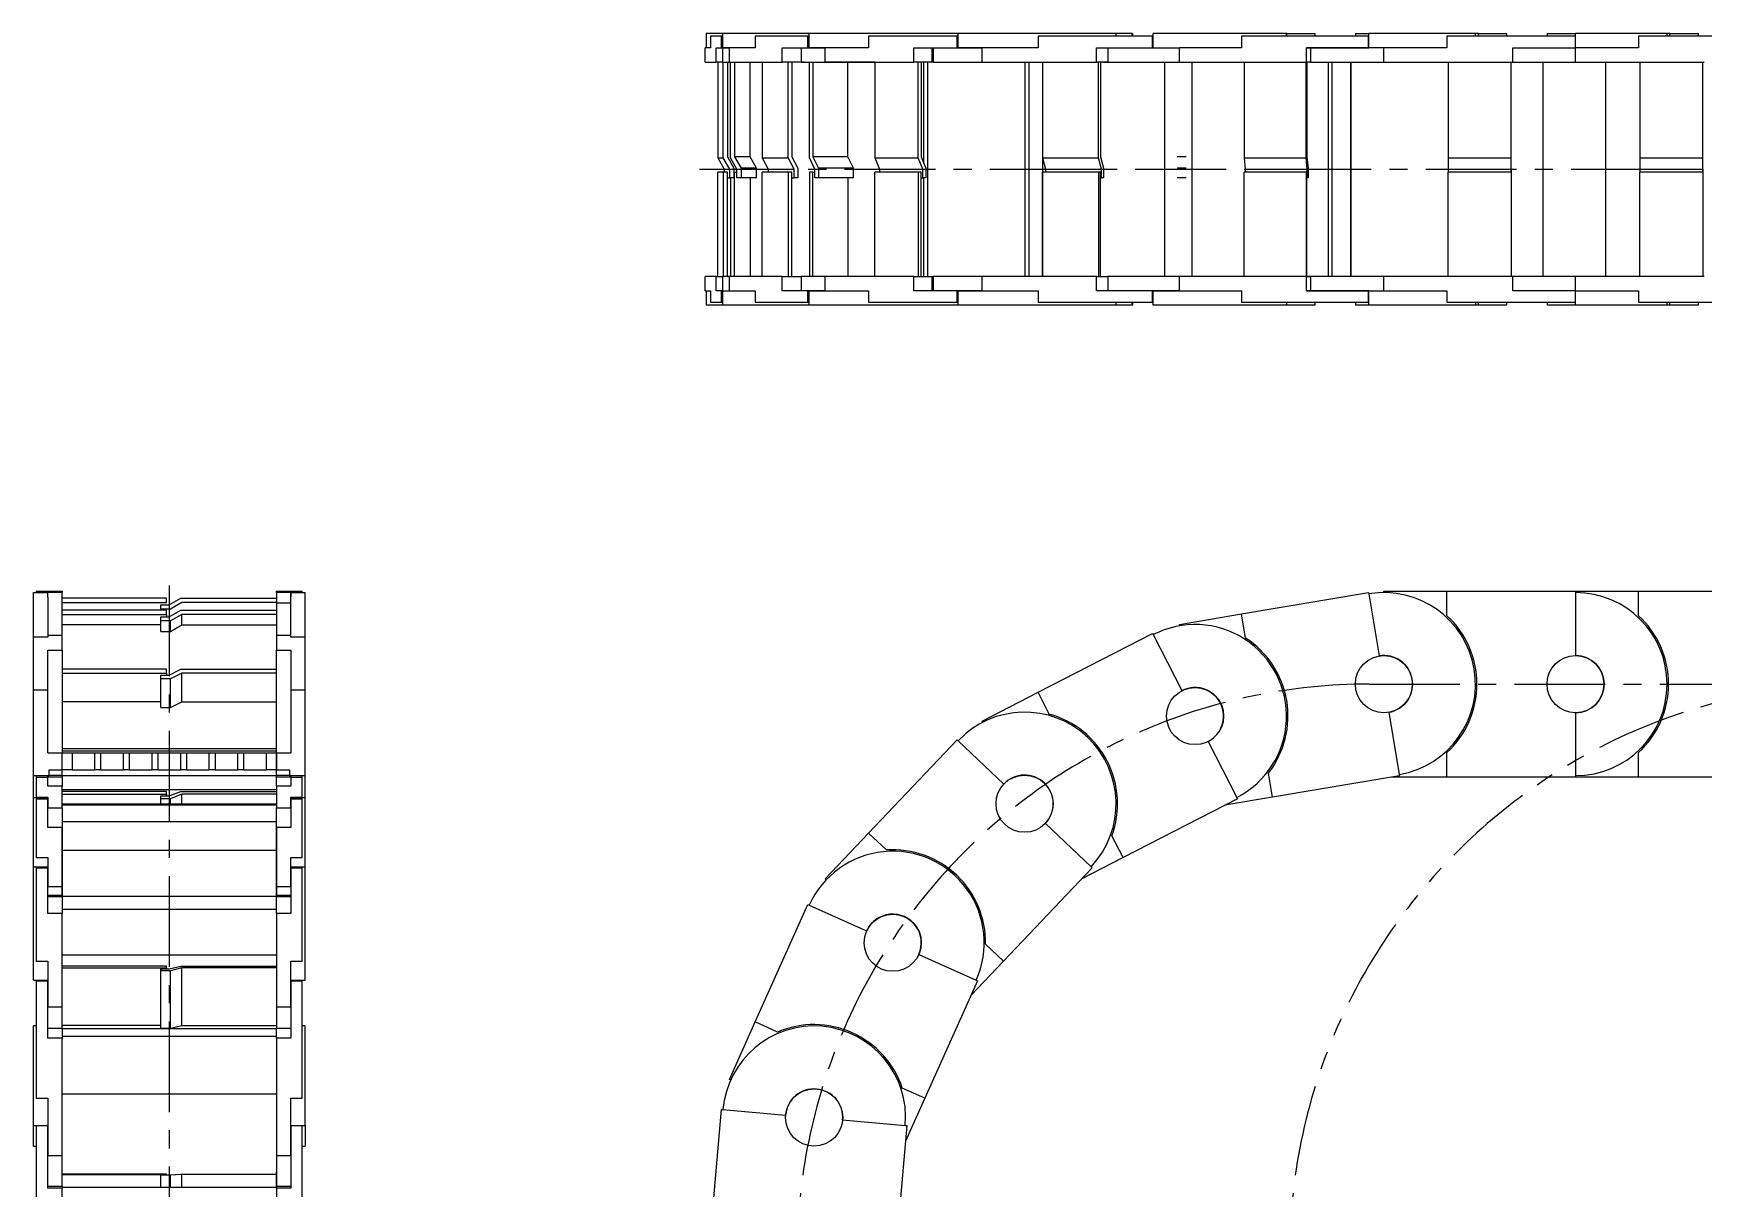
# Model space of a CAD drawing. Extents: x -236 to 879, y -598 to 95.
# Drawn here: x -235 to 349, y -309 to 95 of the extents above; entities that cross this region are included whole.
import ezdxf

# ---------------------------------------------------------------- set-up
doc = ezdxf.new("R2010")
doc.units = 0
doc.linetypes.add('CENTER', pattern=[50.8, 31.75, -6.35, 6.35, -6.35])
doc.linetypes.add('PHANTOM', pattern=[63.5, 31.75, -6.35, 6.35, -6.35, 6.35, -6.35])
doc.layers.get('0').update_dxf_attribs({"linetype": 'CONTINUOUS'})
doc.layers.add('CENTER', color=1, linetype='CONTINUOUS')

msp = doc.modelspace()

# ---------------------------------------------------------------- linework, layer by layer
at = {"color": 7, "linetype": 'CONTINUOUS'}
for p, q in [((0.379946, 95), (0.379946, 90)), ((6.251698, 95), (0.379946, 95)), ((6.251698, 95), (0.379946, 95)), ((1.889224, 94), (1.889224, 90)), ((5.753545, 94), (1.889224, 94)), ((5.753545, 90), (5.753545, 94)), ((6.251698, 94), (5.753545, 94)), ((55.610323, 95), (6.251698, 95)), ((6.251698, 94), (6.251698, 95)), ((6.251698, 90), (6.251698, 94)), ((35.969065, 94), (17.514459, 94)), ((17.514459, 94), (17.514459, 90)), ((35.969065, 90), (35.969065, 94)), ((36.425085, 94), (35.969065, 94)), ((88.513511, 95), (36.425085, 95)), ((36.425085, 94), (36.425085, 95)), ((36.425085, 90), (36.425085, 94)), ((57.176978, 94), (57.176978, 90)), ((88.150801, 94), (57.176978, 94)), ((75.635368, 95), (75.614224, 95)), ((88.513511, 95), (75.635368, 95)), ((88.150801, 90), (88.150801, 94)), ((88.513511, 94), (88.150801, 94)), ((143.72693, 95), (88.513511, 95)), ((143.72693, 95), (88.513511, 95)), ((88.513511, 94), (88.513511, 95)), ((88.513511, 90), (88.513511, 94)), ((156.442657, 94), (116.425655, 94)), ((116.425655, 94), (116.425655, 90)), ((149.348529, 95), (143.72693, 95)), ((143.72693, 94), (143.72693, 95)), ((149.348529, 95), (143.72693, 95)), ((149.348529, 95), (149.573559, 95)), ((149.348529, 95), (149.573559, 95)), ((149.348529, 94), (149.348529, 95)), ((149.573559, 94), (149.573559, 95)), ((156.442657, 90), (156.442657, 94)), ((156.671352, 94), (156.442657, 94)), ((203.3078, 95), (156.671352, 95)), ((156.671352, 94), (156.671352, 95)), ((156.671352, 90), (156.671352, 94)), ((231.954663, 94), (187.583954, 94)), ((187.583954, 94), (187.583954, 90)), ((203.460915, 95), (203.306892, 95)), ((203.3078, 94), (203.3078, 95)), ((203.460915, 95), (213.37112, 95)), ((203.460915, 94), (203.460915, 95)), ((213.37112, 94), (213.37112, 95)), ((227.370856, 95), (232.037989, 95)), ((227.370856, 95), (227.370856, 94)), ((231.954663, 90), (231.954663, 94)), ((232.037989, 94), (231.954663, 94)), ((269.370856, 95), (232.037989, 95)), ((269.370856, 95), (232.037989, 95)), ((232.037989, 94), (232.037989, 95)), ((232.037989, 90), (232.037989, 94)), ((259.370856, 94), (259.370856, 90)), ((304.370856, 94), (259.370856, 94)), ((269.370856, 94), (269.370856, 95)), ((270.370856, 95), (269.370856, 95)), ((270.370856, 95), (280.370856, 95)), ((270.370856, 94), (270.370856, 95)), ((280.370856, 94), (280.370856, 95)), ((294.370856, 95), (304.370856, 95)), ((294.370856, 95), (294.370856, 94)), ((336.370856, 95), (304.370856, 95)), ((304.370856, 94), (304.370856, 95)), ((304.370856, 90), (304.370856, 94)), ((326.370856, 94), (326.370856, 90)), ((371.370856, 94), (326.370856, 94)), ((336.370856, 94), (336.370856, 95)), ((337.370856, 95), (336.370856, 95)), ((337.370856, 95), (347.370856, 95)), ((337.370856, 94), (337.370856, 95)), ((347.370856, 94), (347.370856, 95)), ((0, 85), (0, 90)), ((1.889224, 90), (0, 90)), ((3.864321, 85), (3.864321, 90)), ((3.864321, 90), (5.753545, 90)), ((5.753545, 90), (6.251698, 90)), ((8.492207, 90), (6.133491, 90)), ((8.492207, 90), (6.133491, 90)), ((6.133491, 90), (6.133491, 85)), ((6.251698, 90), (8.492207, 90)), ((8.492207, 85), (8.492207, 90)), ((17.514459, 90), (8.492207, 90)), ((26.946813, 85), (26.946813, 90)), ((26.946813, 90), (35.969065, 90)), ((33.610349, 90), (33.610349, 85)), ((42.03422, 90), (35.969065, 90)), ((35.969065, 90), (36.425085, 90)), ((36.425085, 90), (41.987772, 90)), ((41.987772, 90), (41.987772, 89.995)), ((41.987772, 89.995), (42.034221, 89.995)), ((57.176978, 90), (42.03422, 90)), ((42.03422, 85), (42.03422, 90)), ((73.008043, 85), (73.008043, 90)), ((73.008043, 90), (88.150801, 90)), ((79.230874, 89.995), (79.230874, 85)), ((79.72693, 89.995), (79.72693, 85)), ((96.861787, 90), (88.150801, 90)), ((88.150801, 90), (88.513511, 90)), ((88.513511, 90), (96.559163, 90)), ((88.513511, 90), (96.559163, 90)), ((96.559163, 90), (96.559163, 89.995)), ((96.559163, 89.995), (96.861789, 89.995)), ((96.861787, 85), (96.861787, 90)), ((116.425655, 90), (96.861787, 90)), ((136.878789, 90), (156.442657, 90)), ((136.878789, 85), (136.878789, 90)), ((140.802388, 89.995), (140.802388, 85)), ((156.442657, 90), (156.671352, 90)), ((156.671352, 90), (165.891607, 90)), ((156.671352, 90), (165.891607, 90)), ((187.583954, 90), (165.891607, 90)), ((165.891607, 85), (165.891607, 90)), ((210.262316, 90), (231.954663, 90)), ((237.370856, 90), (210.262316, 90)), ((210.262316, 85), (210.262316, 90)), ((211.6919, 89.995), (211.6919, 85)), ((231.954663, 90), (232.037989, 90)), ((259.370856, 90), (237.370856, 90)), ((237.370856, 85), (237.370856, 90)), ((282.370856, 90), (304.370856, 90)), ((282.370856, 85), (282.370856, 90)), ((326.370856, 90), (304.370856, 90)), ((304.370856, 85), (304.370856, 90)), ((0, 85), (3.864321, 85)), ((6.133491, 85), (3.864321, 85)), ((4.422926, 85), (4.422926, 51.5)), ((6.133491, 85), (8.492207, 85)), ((6.133491, 85), (8.492207, 85)), ((6.31215, 51.5), (6.31215, 85)), ((7.806609, 85), (7.806609, 51.901924)), ((8.492207, 85), (26.946813, 85)), ((8.896901, 51.5), (8.896901, 85)), ((10.350044, 85), (10.350044, 51.901924)), ((15.805867, 51.901924), (15.805867, 85)), ((19.999609, 85), (19.999609, 51.5)), ((34.770519, 85), (26.946813, 85)), ((29.021861, 51.5), (29.021861, 85)), ((30.38992, 85), (30.38992, 51.901924)), ((33.610349, 85), (42.03422, 85)), ((36.486042, 51.5), (36.486042, 85)), ((37.73479, 85), (37.73479, 51.901924)), ((42.03422, 85), (73.008043, 85)), ((59.319193, 85), (42.03422, 85)), ((59.322207, 85), (42.39693, 85)), ((49.923379, 51.901924), (49.923379, 85)), ((59.33468, 85), (59.33468, 51.5)), ((79.230874, 85), (73.008043, 85)), ((74.477438, 51.5), (74.477438, 85)), ((75.565567, 85), (75.565567, 51.901924)), ((76.513485, 85), (75.586291, 85)), ((76.513485, 85), (75.586565, 85)), ((76.513485, 49.638623), (76.513485, 85)), ((77.772268, 85), (77.772268, 10)), ((78.405676, 85), (77.772268, 85)), ((79.72693, 85), (79.230874, 85)), ((79.72693, 85), (96.861787, 85)), ((96.861787, 85), (136.878789, 85)), ((111.906631, 10), (111.906631, 85)), ((113.25261, 85), (113.25261, 10)), ((118.002599, 85), (118.002599, 10)), ((118.013761, 85), (118.013761, 51.5)), ((140.802388, 85), (136.878789, 85)), ((137.577629, 51.5), (137.577629, 85)), ((138.263712, 85), (138.263712, 51.901924)), ((139.3078, 85), (165.891607, 85)), ((160.7439, 10), (160.7439, 85)), ((165.891607, 85), (210.262316, 85)), ((170.162147, 85), (170.162147, 10)), ((188.493592, 85), (188.493592, 51.5)), ((210.185939, 51.5), (210.185939, 85)), ((211.6919, 85), (210.262316, 85)), ((210.435917, 85), (210.435917, 51.901924)), ((211.6919, 85), (237.370856, 85)), ((217.996409, 10), (217.996409, 85)), ((219.093839, 85), (219.093839, 10)), ((225.462232, 85), (225.43816, 85)), ((225.462232, 85), (237.370856, 85)), ((225.786848, 51.5), (225.786848, 85)), ((225.791057, 85), (225.791057, 51.901924)), ((237.370856, 85), (282.370856, 85)), ((259.870856, 85), (259.870856, 51.5)), ((281.870856, 51.5), (281.870856, 85)), ((282.370856, 85), (292.871009, 85)), ((282.370856, 85), (304.370856, 85)), ((292.870856, 85), (292.870856, 10)), ((304.370856, 85), (349.370856, 85)), ((314.870856, 85), (314.870856, 10)), ((326.870856, 85), (326.870856, 51.5)), ((348.870856, 51.5), (348.870856, 85)), ((4.422926, 51.5), (6.723796, 47.5)), ((4.422926, 51.5), (6.31215, 51.5)), ((8.61302, 47.5), (6.31215, 51.5)), ((6.723796, 47.5), (8.61302, 47.5)), ((6.723796, 47.5), (6.723796, 46.5)), ((7.806609, 51.901924), (10.107479, 47.901924)), ((8.61302, 44.5), (8.61302, 47.5)), ((11.134161, 47.5), (8.896901, 51.5)), ((10.107479, 47.901924), (10.107479, 44.5)), ((10.350044, 51.901924), (12.587305, 47.901924)), ((15.805867, 51.901924), (10.350044, 51.901924)), ((11.134161, 44.5), (11.134161, 47.5)), ((12.587305, 47.901924), (12.587305, 44.5)), ((18.043127, 47.901924), (12.587305, 47.901924)), ((18.043127, 47.901924), (15.805867, 51.901924)), ((18.043127, 44.5), (18.043127, 47.901924)), ((19.999609, 51.5), (22.105874, 47.5)), ((19.999609, 51.5), (29.021861, 51.5)), ((22.105874, 47.5), (31.128126, 47.5)), ((22.105874, 47.5), (22.105874, 46.5)), ((31.128126, 47.5), (29.021861, 51.5)), ((30.38992, 51.901924), (32.496185, 47.901924)), ((31.128126, 44.5), (31.128126, 47.5)), ((32.496185, 47.901924), (32.496185, 44.5)), ((38.408616, 47.5), (36.486042, 51.5)), ((49.923379, 51.901924), (37.73479, 51.901924)), ((37.73479, 51.901924), (39.657364, 47.901924)), ((38.408616, 44.5), (38.408616, 47.5)), ((39.657364, 47.901924), (39.657364, 44.5)), ((51.845953, 47.901924), (39.657364, 47.901924)), ((51.845953, 47.901924), (49.923379, 51.901924)), ((51.845953, 44.5), (51.845953, 47.901924)), ((59.33468, 51.5), (61.009964, 47.5)), ((59.33468, 51.5), (74.477438, 51.5)), ((61.009964, 47.5), (76.152722, 47.5)), ((61.009964, 47.5), (61.009964, 46.5)), ((76.152722, 47.5), (74.477438, 51.5)), ((75.565567, 51.901924), (77.240851, 47.901924)), ((76.152722, 44.5), (76.152722, 47.5)), ((77.240851, 47.901924), (77.240851, 44.5)), ((118.013761, 51.5), (119.070055, 47.5)), ((118.013761, 51.5), (137.577629, 51.5)), ((119.070055, 47.5), (138.633923, 47.5)), ((119.070055, 47.5), (119.070055, 46.5)), ((138.633923, 47.5), (137.577629, 51.5)), ((138.263712, 51.901924), (139.320007, 47.901924)), ((138.633923, 44.5), (138.633923, 47.5)), ((139.320007, 47.901924), (139.320007, 44.5)), ((168.161968, 51.901924), (165.020969, 51.901924)), ((168.161968, 47.901924), (165.020969, 47.901924)), ((188.493592, 51.5), (188.878458, 47.5)), ((188.493592, 51.5), (210.185939, 51.5)), ((188.878458, 47.5), (210.570805, 47.5)), ((188.878458, 47.5), (188.878458, 46.5)), ((210.570805, 47.5), (210.185939, 51.5)), ((210.435917, 51.901924), (210.820783, 47.901924)), ((210.570805, 44.5), (210.570805, 47.5)), ((210.820783, 47.901924), (210.820783, 44.5)), ((225.793328, 47.5), (225.786848, 51.5)), ((225.791057, 51.901924), (225.797537, 47.901924)), ((225.93684, 51.901924), (225.791057, 51.901924)), ((225.793328, 44.5), (225.793328, 47.5)), ((225.797537, 47.901924), (225.797537, 44.5)), ((225.93684, 47.901924), (225.797537, 47.901924)), ((259.870856, 51.5), (259.870856, 47.5)), ((259.870856, 51.5), (281.870856, 51.5)), ((259.870856, 47.5), (281.870856, 47.5)), ((259.870856, 47.5), (259.870856, 46.5)), ((281.870856, 47.5), (281.870856, 51.5)), ((281.870856, 46.5), (281.870856, 47.5)), ((281.870856, 47.5), (281.870856, 46.5)), ((326.870856, 51.5), (326.870856, 47.5)), ((326.870856, 51.5), (348.870856, 51.5)), ((326.870856, 47.5), (348.870856, 47.5)), ((326.870856, 47.5), (326.870856, 46.5)), ((348.870856, 47.5), (348.870856, 51.5)), ((348.870856, 46.5), (348.870856, 47.5)), ((348.870856, 47.5), (348.870856, 46.5)), ((4.422926, 10), (4.422926, 46.5)), ((6.31215, 46.5), (4.422926, 46.5)), ((7.806609, 46.5), (6.31215, 46.5)), ((6.31215, 46.5), (6.31215, 10)), ((7.806609, 10), (7.806609, 46.5)), ((7.806609, 44.5), (8.61302, 44.5)), ((10.107479, 44.5), (8.61302, 44.5)), ((8.896901, 44.5), (8.896901, 10)), ((10.350044, 46.5), (10.107479, 46.5)), ((10.350044, 10), (10.350044, 46.5)), ((10.350044, 46.5), (11.134161, 46.5)), ((12.587305, 44.5), (11.134161, 44.5)), ((18.043127, 44.5), (12.587305, 44.5)), ((15.805867, 44.5), (15.805867, 10)), ((19.999609, 10), (19.999609, 46.5)), ((29.021861, 46.5), (19.999609, 46.5)), ((29.021861, 46.5), (29.021861, 10)), ((30.38992, 46.5), (29.021861, 46.5)), ((30.38992, 10), (30.38992, 46.5)), ((30.38992, 44.5), (31.128126, 44.5)), ((32.496185, 44.5), (31.128126, 44.5)), ((36.486042, 46.5), (36.486042, 10)), ((37.73479, 46.5), (36.486042, 46.5)), ((37.73479, 10), (37.73479, 46.5)), ((37.73479, 46.5), (38.408616, 46.5)), ((39.657364, 44.5), (38.408616, 44.5)), ((51.845953, 44.5), (39.657364, 44.5)), ((49.923379, 44.5), (49.923379, 10)), ((59.33468, 10), (59.33468, 46.5)), ((74.477438, 46.5), (59.33468, 46.5)), ((74.477438, 46.5), (74.477438, 10)), ((75.565567, 46.5), (74.477438, 46.5)), ((75.565567, 10), (75.565567, 46.5)), ((75.565567, 44.5), (76.152722, 44.5)), ((77.240851, 44.5), (76.152722, 44.5)), ((76.513485, 10), (76.513485, 44.5)), ((137.577629, 46.5), (118.013761, 46.5)), ((118.013761, 10), (118.013761, 46.5)), ((137.577629, 46.5), (137.577629, 10)), ((138.263712, 46.5), (137.577629, 46.5)), ((138.263712, 10), (138.263712, 46.5)), ((138.263712, 44.5), (138.633923, 44.5)), ((139.320007, 44.5), (138.633923, 44.5)), ((168.161968, 44.5), (165.020969, 44.5)), ((188.493592, 10), (188.493592, 46.5)), ((210.185939, 46.5), (188.493592, 46.5)), ((210.185939, 46.5), (210.185939, 10)), ((210.435917, 46.5), (210.185939, 46.5)), ((210.435917, 10), (210.435917, 46.5)), ((210.435917, 44.5), (210.570805, 44.5)), ((210.820783, 44.5), (210.570805, 44.5)), ((225.786848, 46.5), (225.786848, 10)), ((225.791057, 46.5), (225.786848, 46.5)), ((225.791057, 10), (225.791057, 46.5)), ((225.791057, 46.5), (225.793328, 46.5)), ((225.797537, 44.5), (225.793328, 44.5)), ((225.93684, 44.5), (225.797537, 44.5)), ((259.870856, 10), (259.870856, 46.5)), ((281.870856, 46.5), (259.870856, 46.5)), ((281.870856, 46.5), (281.870856, 10)), ((326.870856, 10), (326.870856, 46.5)), ((348.870856, 46.5), (326.870856, 46.5)), ((348.870856, 46.5), (348.870856, 10)), ((0, 5), (0, 10)), ((3.864321, 10), (0, 10)), ((3.864321, 5), (3.864321, 10)), ((3.864321, 10), (6.133491, 10)), ((6.133491, 10), (6.133491, 5)), ((8.492207, 10), (6.133491, 10)), ((8.492207, 10), (6.133491, 10)), ((26.946813, 10), (8.492207, 10)), ((8.492207, 5), (8.492207, 10)), ((26.946813, 5), (26.946813, 10)), ((26.946813, 10), (33.610349, 10)), ((33.610349, 10), (33.610349, 5)), ((42.03422, 10), (33.610349, 10)), ((73.008043, 10), (42.03422, 10)), ((42.03422, 5), (42.03422, 10)), ((73.008043, 5), (73.008043, 10)), ((73.008043, 10), (79.230874, 10)), ((79.230874, 10), (79.230874, 5.005)), ((79.230874, 10), (79.730902, 10)), ((96.861787, 10), (79.72693, 10)), ((79.72693, 10), (79.72693, 5.005)), ((136.878789, 10), (96.861787, 10)), ((96.861787, 5), (96.861787, 10)), ((136.878789, 5), (136.878789, 10)), ((136.878789, 10), (140.802388, 10)), ((165.891607, 10), (140.802388, 10)), ((140.802388, 10), (140.802388, 5.005)), ((210.262316, 10), (165.891607, 10)), ((165.891607, 5), (165.891607, 10)), ((210.262316, 5), (210.262316, 10)), ((210.262316, 10), (211.6919, 10)), ((237.370856, 10), (210.435939, 10)), ((211.6919, 10), (211.6919, 5.005)), ((282.370856, 10), (237.370856, 10)), ((237.370856, 5), (237.370856, 10)), ((304.370856, 10), (282.370856, 10)), ((282.370856, 5), (282.370856, 10)), ((349.370856, 10), (304.370856, 10)), ((304.370856, 5), (304.370856, 10)), ((0, 5), (1.889224, 5)), ((0.379946, 5), (0.379946, 0)), ((6.251698, 0), (0.379946, 0)), ((6.251698, 0), (0.379946, 0)), ((1.889224, 5), (1.889224, 1)), ((1.889224, 1), (5.753545, 1)), ((5.753545, 5), (3.864321, 5)), ((5.753545, 1), (5.753545, 5)), ((6.251698, 5), (5.753545, 5)), ((5.753545, 1), (6.251698, 1)), ((6.133491, 5), (8.492207, 5)), ((6.133491, 5), (8.492207, 5)), ((6.251698, 1), (6.251698, 5)), ((6.251698, 0), (6.251698, 1)), ((55.610323, 0), (6.251698, 0)), ((8.492207, 5), (17.514459, 5)), ((17.514459, 5), (17.514459, 1)), ((17.514459, 1), (35.969065, 1)), ((35.969065, 5), (26.946813, 5)), ((35.969065, 1), (35.969065, 5)), ((35.969065, 5), (42.03422, 5)), ((36.425085, 5), (35.969065, 5)), ((35.969065, 1), (36.425085, 1)), ((36.425085, 1), (36.425085, 5)), ((41.987772, 5), (36.425085, 5)), ((36.425085, 0), (36.425085, 1)), ((88.513511, 0), (36.425085, 0)), ((42.034221, 5.005), (41.987772, 5.005)), ((41.987772, 5.005), (41.987772, 5)), ((42.03422, 5), (57.176978, 5)), ((57.176978, 5), (57.176978, 1)), ((57.176978, 1), (88.150801, 1)), ((88.150801, 5), (73.008043, 5)), ((88.513511, 0), (75.635368, 0)), ((88.150801, 1), (88.150801, 5)), ((88.150801, 5), (96.861787, 5)), ((88.513511, 5), (88.150801, 5)), ((88.150801, 1), (88.513511, 1)), ((88.513511, 1), (88.513511, 5)), ((96.559163, 5), (88.513511, 5)), ((96.559163, 5), (88.513511, 5)), ((88.513511, 0), (88.513511, 1)), ((149.573559, 0), (88.513511, 0)), ((96.861789, 5.005), (96.559163, 5.005)), ((96.559163, 5.005), (96.559163, 5)), ((96.861787, 5), (116.425655, 5)), ((116.425655, 5), (116.425655, 1)), ((116.425655, 1), (156.442657, 1)), ((156.442657, 5), (136.878789, 5)), ((143.72693, 0), (143.72693, 1)), ((149.348529, 0), (143.72693, 0)), ((149.348529, 0), (149.348529, 1)), ((149.573559, 0), (149.348529, 0)), ((149.573559, 0), (149.348529, 0)), ((149.573559, 0), (149.573559, 1)), ((156.442657, 1), (156.442657, 5)), ((156.671352, 5), (156.442657, 5)), ((156.442657, 1), (156.671352, 1)), ((156.671352, 1), (156.671352, 5)), ((156.671352, 5), (165.891607, 5)), ((165.891607, 5), (156.671352, 5)), ((156.671352, 0), (156.671352, 1)), ((213.37112, 0), (156.671352, 0)), ((165.891607, 5), (187.583954, 5)), ((187.583954, 5), (187.583954, 1)), ((187.583954, 1), (231.954663, 1)), ((203.3078, 1), (203.3078, 0)), ((203.460915, 0), (203.3078, 0)), ((203.460915, 0), (203.460915, 1)), ((231.954663, 5), (210.262316, 5)), ((210.262316, 5), (237.370856, 5)), ((213.37112, 0), (213.37112, 1)), ((227.370856, 1), (227.370856, 0)), ((232.037989, 0), (227.370856, 0)), ((231.954663, 1), (231.954663, 5)), ((232.037989, 5), (231.954663, 5)), ((231.954663, 1), (232.037989, 1)), ((232.037989, 1), (232.037989, 5)), ((232.037989, 0), (232.037989, 1)), ((270.370856, 0), (232.037989, 0)), ((237.370856, 5), (259.370856, 5)), ((259.370856, 5), (259.370856, 1)), ((259.370856, 1), (304.370856, 1)), ((269.370856, 1), (269.370856, 0)), ((280.370856, 0), (270.370646, 0)), ((270.370856, 0), (270.370856, 1)), ((280.370856, 0), (280.370856, 1)), ((304.370856, 5), (282.370856, 5)), ((294.370856, 1), (294.370856, 0)), ((304.370856, 0), (294.370856, 0)), ((304.370856, 5), (326.370856, 5)), ((304.370856, 1), (304.370856, 5)), ((304.370856, 0), (304.370856, 1)), ((336.370856, 0), (304.370856, 0)), ((326.370856, 5), (326.370856, 1)), ((326.370856, 1), (371.370856, 1)), ((336.370856, 0), (336.370856, 1)), ((337.370856, 0), (336.370856, 0)), ((347.370856, 0), (337.370646, 0)), ((337.370856, 0), (337.370856, 1)), ((347.370856, 0), (347.370856, 1)), ((-234.830106, -116.037546), (-234.830106, -100.5)), ((-234.830106, -116.037546), (-234.830106, -100.5)), ((-234.830106, -100.5), (-233.830106, -100.5)), ((-233.830106, -100), (-229.830106, -100)), ((-233.830106, -100), (-233.830106, -100.5)), ((-233.830106, -100.5), (-229.830106, -100.5)), ((-229.830106, -100), (-224.830106, -100)), ((-229.830106, -100.5), (-229.830106, -100)), ((-224.830106, -100.5), (-229.830106, -100.5)), ((-229.830106, -102.102632), (-229.830106, -100.5)), ((-229.830106, -102.102632), (-229.830106, -115.517955)), ((-229.825106, -102.102632), (-229.830106, -102.102632)), ((-224.830106, -100), (-224.830106, -100.5)), ((-224.830106, -115.517955), (-224.830106, -100.5)), ((-188.330106, -102.5), (-224.830106, -102.5)), ((-224.830106, -104), (-188.330106, -104)), ((-190.330106, -104.809401), (-187.330106, -104.809401)), ((-190.330106, -106.309401), (-190.330106, -104.809401)), ((-188.330106, -104), (-188.330106, -102.5)), ((-187.330106, -104.809401), (-183.330106, -102.5)), ((-182.928182, -104), (-186.928182, -106.309401)), ((-183.330106, -102.5), (-149.830106, -102.5)), ((-149.830106, -104), (-182.928182, -104)), ((-149.830106, -100), (-144.830106, -100)), ((-149.830106, -100.5), (-149.830106, -100)), ((-149.830106, -100.5), (-149.830106, -115.517955)), ((-144.830106, -100.5), (-149.830106, -100.5)), ((-149.830106, -104.120834), (-144.835106, -104.120834)), ((-144.830106, -102.102632), (-144.835106, -102.102632)), ((-144.830106, -100), (-140.830106, -100)), ((-144.830106, -100), (-144.830106, -100.5)), ((-144.830106, -100.5), (-140.830106, -100.5)), ((-144.830106, -115.517955), (-144.830106, -100.5)), ((-144.830106, -100.5), (-144.830106, -102.102632)), ((-140.830106, -100.5), (-140.830106, -100)), ((-140.830106, -100.5), (-139.830106, -100.5)), ((-139.830106, -116.037546), (-139.830106, -100.5)), ((187.583954, -107.953832), (231.954663, -100.454488)), ((231.954663, -100.454488), (232.037989, -100.947496)), ((232.037989, -100.947496), (235.704335, -122.639842)), ((237.370856, -100), (259.370856, -100)), ((237.370856, -100.5), (237.370856, -100)), ((259.370856, -100), (304.370856, -100)), ((259.370856, -108.578253), (259.370856, -100)), ((304.370856, -100), (326.370856, -100)), ((304.370856, -100), (304.370856, -100.5)), ((304.370856, -100.5), (304.370856, -122.5)), ((326.370856, -100), (371.370856, -100)), ((326.370856, -108.578253), (326.370856, -100)), ((-188.330106, -106.669199), (-224.830106, -106.669199)), ((-224.830106, -108.148223), (-188.330106, -108.148223)), ((-186.928182, -106.309401), (-190.330106, -106.309401)), ((-190.330106, -108.946305), (-187.330106, -108.946305)), ((-190.330106, -110.425329), (-190.330106, -108.946305)), ((-186.928182, -110.425329), (-190.330106, -110.425329)), ((-190.330106, -114.091675), (-190.330106, -110.425329)), ((-188.330106, -108.148223), (-188.330106, -106.669199)), ((-188.330106, -108.148223), (-188.330106, -108.946305)), ((-187.330106, -108.946305), (-183.330106, -106.669199)), ((-182.928182, -108.148223), (-186.928182, -110.425329)), ((-186.928182, -114.091675), (-186.928182, -110.425329)), ((-183.330106, -106.669199), (-149.830106, -106.669199)), ((-149.830106, -108.148223), (-182.928182, -108.148223)), ((-182.928182, -111.814569), (-182.928182, -108.148223)), ((165.891607, -111.620178), (187.583954, -107.953832)), ((189.013538, -116.412124), (187.583954, -107.953832)), ((-229.830106, -116.037546), (-234.830106, -116.037546)), ((-234.830106, -134.5), (-234.830106, -116.037546)), ((-224.830106, -115.517955), (-229.830106, -115.517955)), ((-229.830106, -115.517955), (-229.830106, -116.037546)), ((-190.330106, -111.814569), (-224.830106, -111.814569)), ((-224.830106, -120.643594), (-224.830106, -115.517955)), ((-190.330106, -114.091675), (-186.928182, -114.091675)), ((-186.928182, -114.091675), (-182.928182, -111.814569)), ((-182.928182, -111.814569), (-149.830106, -111.814569)), ((-144.830106, -115.517955), (-149.830106, -115.517955)), ((-149.830106, -115.517955), (-149.830106, -120.643594)), ((-144.830106, -116.037546), (-144.830106, -115.517955)), ((-139.830106, -116.037546), (-144.830106, -116.037546)), ((-139.830106, -134.5), (-139.830106, -116.037546)), ((116.425655, -135.347027), (156.442657, -114.764522)), ((156.442657, -114.764522), (156.671352, -115.209155)), ((156.671352, -115.209155), (166.73391, -134.773023)), ((165.974933, -112.113186), (165.891607, -111.620178)), ((-229.830106, -120.643594), (-224.830106, -120.643594)), ((-229.830106, -134.5), (-229.830106, -120.643594)), ((-224.830106, -120.643594), (-224.830106, -156.5)), ((-149.830106, -156.5), (-149.830106, -120.643594)), ((-149.830106, -120.643594), (-144.830106, -120.643594)), ((-144.830106, -120.643594), (-144.830106, -134.5)), ((-188.330106, -127.278941), (-224.830106, -127.278941)), ((-188.330106, -128.612841), (-188.330106, -127.278941)), ((-187.330106, -129.332615), (-183.330106, -127.278941)), ((-183.330106, -127.278941), (-149.830106, -127.278941)), ((-224.830106, -128.612841), (-188.330106, -128.612841)), ((-190.330106, -129.332615), (-187.330106, -129.332615)), ((-190.330106, -130.666515), (-190.330106, -129.332615)), ((-186.928182, -130.666515), (-190.330106, -130.666515)), ((-190.330106, -140.729073), (-190.330106, -130.666515)), ((-188.330106, -128.612841), (-188.330106, -129.332615)), ((-182.928182, -128.612841), (-186.928182, -130.666515)), ((-186.928182, -140.729073), (-186.928182, -130.666515)), ((-149.830106, -128.612841), (-182.928182, -128.612841)), ((-182.928182, -138.675399), (-182.928182, -128.612841)), ((-234.830106, -134.5), (-229.830106, -134.5)), ((-234.830106, -164.5), (-234.830106, -134.5)), ((-229.830106, -156.5), (-229.830106, -134.5)), ((-190.330106, -138.675399), (-224.830106, -138.675399)), ((-186.928182, -140.729073), (-182.928182, -138.675399)), ((-182.928182, -138.675399), (-149.830106, -138.675399)), ((-144.830106, -134.5), (-139.830106, -134.5)), ((-144.830106, -134.5), (-144.830106, -156.5)), ((-139.830106, -164.5), (-139.830106, -134.5)), ((96.861787, -145.409585), (116.425655, -135.347027)), ((120.349253, -142.975382), (116.425655, -135.347027)), ((-190.330106, -140.729073), (-186.928182, -140.729073)), ((97.090482, -145.854219), (96.861787, -145.409585)), ((239.037377, -142.360158), (242.703723, -164.052504)), ((304.370856, -142.5), (304.370856, -164.5)), ((-229.830106, -156.5), (-224.830106, -156.5)), ((-224.830106, -155), (-149.830106, -155)), ((-149.830106, -155.952079), (-224.830106, -155.952079)), ((-224.830106, -156.5), (-221.330106, -156.5)), ((-224.830106, -162.5), (-224.830106, -156.5)), ((-221.330106, -156.5), (-213.330106, -156.5)), ((-221.330106, -156.5), (-221.330106, -162.5)), ((-213.330106, -156.5), (-211.330106, -156.5)), ((-213.330106, -162.5), (-213.330106, -156.5)), ((-211.330106, -156.5), (-203.330106, -156.5)), ((-211.330106, -156.5), (-211.330106, -162.5)), ((-203.330106, -156.5), (-201.330106, -156.5)), ((-203.330106, -162.5), (-203.330106, -156.5)), ((-201.330106, -156.5), (-193.330106, -156.5)), ((-201.330106, -156.5), (-201.330106, -162.5)), ((-193.330106, -156.5), (-191.330106, -156.5)), ((-193.330106, -162.5), (-193.330106, -156.5)), ((-191.330106, -156.5), (-183.330106, -156.5)), ((-191.330106, -156.5), (-191.330106, -162.5)), ((-183.330106, -156.5), (-181.330106, -156.5)), ((-183.330106, -162.5), (-183.330106, -156.5)), ((-181.330106, -156.5), (-173.330106, -156.5)), ((-181.330106, -156.5), (-181.330106, -162.5)), ((-173.330106, -156.5), (-171.330106, -156.5)), ((-173.330106, -162.5), (-173.330106, -156.5)), ((-171.330106, -156.5), (-163.330106, -156.5)), ((-171.330106, -156.5), (-171.330106, -162.5)), ((-163.330106, -156.5), (-161.330106, -156.5)), ((-163.330106, -162.5), (-163.330106, -156.5)), ((-161.330106, -156.5), (-153.330106, -156.5)), ((-161.330106, -156.5), (-161.330106, -162.5)), ((-153.330106, -156.5), (-149.830106, -156.5)), ((-153.330106, -162.5), (-153.330106, -156.5)), ((-149.830106, -156.5), (-144.830106, -156.5)), ((-149.830106, -156.5), (-149.830106, -162.5)), ((-149.830106, -165), (-149.830106, -157)), ((57.176978, -184.584641), (88.150801, -151.94077)), ((88.150801, -151.94077), (88.513511, -152.284924)), ((88.513511, -152.284924), (104.472736, -167.427682)), ((175.88169, -152.558357), (185.944248, -172.122225)), ((259.370856, -165), (259.370856, -156.421747)), ((326.370856, -165), (326.370856, -156.421747)), ((-229.330106, -162.5), (-224.830106, -162.5)), ((-229.330106, -164.5), (-229.330106, -162.5)), ((-221.330106, -162.5), (-224.830106, -162.5)), ((-224.830106, -164.5), (-224.830106, -162.5)), ((-221.330106, -162.5), (-213.330106, -162.5)), ((-211.330106, -162.5), (-213.330106, -162.5)), ((-211.330106, -162.5), (-203.330106, -162.5)), ((-201.330106, -162.5), (-203.330106, -162.5)), ((-201.330106, -162.5), (-193.330106, -162.5)), ((-191.330106, -162.5), (-193.330106, -162.5)), ((-191.330106, -162.5), (-183.330106, -162.5)), ((-181.330106, -162.5), (-183.330106, -162.5)), ((-181.330106, -162.5), (-173.330106, -162.5)), ((-171.330106, -162.5), (-173.330106, -162.5)), ((-171.330106, -162.5), (-163.330106, -162.5)), ((-161.330106, -162.5), (-163.330106, -162.5)), ((-161.330106, -162.5), (-153.330106, -162.5)), ((-149.830106, -162.5), (-153.330106, -162.5)), ((-149.830106, -162.5), (-145.330106, -162.5)), ((-149.830106, -164.5), (-149.830106, -162.5)), ((-145.330106, -162.5), (-145.330106, -164.5)), ((-234.830106, -172.122225), (-234.830106, -164.052504)), ((-234.830106, -196.336583), (-234.830106, -164.5)), ((-234.830106, -164.5), (-229.330106, -164.5)), ((-233.830106, -164.5), (-233.830106, -165)), ((-233.830106, -165), (-229.830106, -165)), ((-233.830106, -165), (-233.830106, -172.044856)), ((-229.830106, -165), (-229.830106, -164.5)), ((-224.830106, -165), (-229.830106, -165)), ((-229.830106, -168.211858), (-229.830106, -165)), ((-224.830106, -168.211858), (-229.830106, -168.211858)), ((-224.830106, -164.5), (-229.330106, -164.5)), ((-224.830106, -164.5), (-149.830106, -164.5)), ((-224.830106, -164.5), (-224.830106, -168.211858)), ((-224.830106, -164.5), (-224.830106, -165)), ((-224.830106, -175.711202), (-224.830106, -168.211858)), ((-145.330106, -164.5), (-149.830106, -164.5)), ((-144.830106, -165), (-149.830106, -165)), ((-149.830106, -168.211858), (-149.830106, -165)), ((-144.830106, -168.211858), (-149.830106, -168.211858)), ((-149.830106, -168.211858), (-149.830106, -175.711202)), ((-145.330106, -164.5), (-139.830106, -164.5)), ((-144.830106, -164.5), (-144.830106, -165)), ((-144.830106, -164.545512), (-144.830106, -168.211858)), ((-144.830106, -165), (-140.830106, -165)), ((-140.830106, -165), (-140.830106, -164.5)), ((-140.830106, -172.044856), (-140.830106, -165)), ((-139.830106, -172.122225), (-139.830106, -164.052504)), ((-139.830106, -196.336583), (-139.830106, -164.5)), ((198.41634, -172.044856), (196.986756, -163.586564)), ((242.787049, -164.545512), (198.41634, -172.044856)), ((259.370856, -165), (240.098021, -165)), ((242.703723, -164.052504), (242.787049, -164.545512)), ((304.370856, -165), (259.370856, -165)), ((304.370856, -164.5), (304.370856, -165)), ((326.370856, -165), (304.370856, -165)), ((371.370856, -165), (326.370856, -165)), ((-234.830106, -196.336583), (-234.830106, -172.122225)), ((-234.830106, -172.122225), (-233.830106, -172.122225)), ((-233.830106, -172.044856), (-229.830106, -172.044856)), ((-233.830106, -172.122225), (-229.830106, -172.122225)), ((-233.830106, -172.122225), (-233.830106, -172.566858)), ((-233.830106, -172.566858), (-233.830106, -193.149364)), ((-233.830106, -172.566858), (-229.830106, -172.566858)), ((-229.830106, -172.044856), (-229.830106, -175.711202)), ((-229.830106, -172.122225), (-229.830106, -172.044856)), ((-229.830106, -182.629416), (-229.830106, -172.566858)), ((-149.830106, -169.496491), (-224.830106, -169.496491)), ((-188.330106, -169.983474), (-224.830106, -169.983474)), ((-224.830106, -171.015934), (-188.330106, -171.015934)), ((-224.830106, -174.400914), (-149.830106, -174.400914)), ((-149.830106, -174.812096), (-224.830106, -174.812096)), ((-190.330106, -171.573051), (-187.330106, -171.573051)), ((-190.330106, -172.605512), (-190.330106, -171.573051)), ((-186.928182, -172.605512), (-190.330106, -172.605512)), ((-190.330106, -174.400914), (-190.330106, -172.605512)), ((-188.330106, -171.015934), (-188.330106, -169.983474)), ((-188.330106, -171.015934), (-188.330106, -171.573051)), ((-187.330106, -171.573051), (-183.330106, -169.983474)), ((-182.928182, -171.015934), (-186.928182, -172.605512)), ((-186.928182, -174.400914), (-186.928182, -172.605512)), ((-183.330106, -169.983474), (-149.830106, -169.983474)), ((-149.830106, -171.015934), (-182.928182, -171.015934)), ((-182.928182, -174.400914), (-182.928182, -171.015934)), ((-144.830106, -172.044856), (-140.830106, -172.044856)), ((-144.830106, -175.711202), (-144.830106, -172.044856)), ((-144.830106, -172.122225), (-140.830106, -172.122225)), ((-144.830106, -172.566858), (-140.830106, -172.566858)), ((-144.830106, -172.566858), (-144.830106, -182.629416)), ((-140.830106, -172.122225), (-139.830106, -172.122225)), ((-140.830106, -172.566858), (-140.830106, -172.122225)), ((-140.830106, -193.149364), (-140.830106, -172.566858)), ((-139.830106, -196.336583), (-139.830106, -172.122225)), ((186.172943, -172.566858), (146.155941, -193.149364)), ((198.41634, -172.044856), (181.692212, -174.871496)), ((185.944248, -172.122225), (186.172943, -172.566858)), ((-229.830106, -175.711202), (-224.830106, -175.711202)), ((-224.830106, -175.711202), (-224.830106, -206.73549)), ((-224.830106, -175.711202), (-224.830106, -182.629416)), ((-149.830106, -180.634944), (-224.830106, -180.634944)), ((-149.830106, -175.711202), (-144.830106, -175.711202)), ((-149.830106, -182.629416), (-149.830106, -175.711202)), ((-224.830106, -182.629416), (-229.830106, -182.629416)), ((-224.830106, -203.211922), (-224.830106, -182.629416)), ((-149.830106, -206.73549), (-149.830106, -182.629416)), ((-149.830106, -182.629416), (-149.830106, -203.211922)), ((-144.830106, -182.629416), (-149.830106, -182.629416)), ((42.03422, -200.543867), (57.176978, -184.584641)), ((63.399809, -190.489114), (57.176978, -184.584641)), ((118.981123, -181.193825), (134.940349, -196.336583)), ((146.155941, -193.149364), (142.232342, -185.521009)), ((-149.830106, -190.697502), (-224.830106, -190.697502)), ((-234.830106, -236.037126), (-234.830106, -196.336583)), ((-234.830106, -196.336583), (-233.830106, -196.336583)), ((-233.830106, -193.149364), (-229.830106, -193.149364)), ((-233.830106, -196.336583), (-229.830106, -196.336583)), ((-233.830106, -196.336583), (-233.830106, -196.680737)), ((-233.830106, -196.680737), (-229.830106, -196.680737)), ((-233.830106, -196.680737), (-233.830106, -229.324608)), ((-229.830106, -193.149364), (-229.830106, -203.211922)), ((-229.830106, -212.639963), (-229.830106, -196.680737)), ((-144.830106, -193.149364), (-140.830106, -193.149364)), ((-144.830106, -203.211922), (-144.830106, -193.149364)), ((-144.830106, -196.336583), (-140.830106, -196.336583)), ((-144.830106, -196.680737), (-140.830106, -196.680737)), ((-144.830106, -196.680737), (-144.830106, -212.639963)), ((-140.830106, -196.336583), (-139.830106, -196.336583)), ((-140.830106, -196.680737), (-140.830106, -196.336583)), ((-140.830106, -229.324608), (-140.830106, -196.680737)), ((-139.830106, -236.037126), (-139.830106, -196.336583)), ((135.303059, -196.680737), (104.329236, -229.324608)), ((146.155941, -193.149364), (131.502391, -200.686329)), ((134.940349, -196.336583), (135.303059, -196.680737)), ((-229.830106, -203.211922), (-224.830106, -203.211922)), ((-224.830106, -206.310754), (-224.830106, -203.211922)), ((-149.830106, -203.211922), (-144.830106, -203.211922)), ((-149.830106, -203.211922), (-149.830106, -206.310754)), ((42.39693, -200.88802), (42.03422, -200.543867)), ((-229.825106, -206.310754), (-224.830106, -206.310754)), ((-229.825106, -206.73549), (-224.830106, -206.73549)), ((-224.830106, -206.73549), (-224.830106, -212.639963)), ((-149.830106, -206.774923), (-224.830106, -206.774923)), ((-149.830106, -206.310754), (-144.835106, -206.310754)), ((-149.830106, -206.73549), (-144.835106, -206.73549)), ((-149.830106, -212.639963), (-149.830106, -206.73549)), ((17.514459, -250.627301), (35.969065, -209.585523)), ((35.969065, -209.585523), (36.425085, -209.790574)), ((36.425085, -209.790574), (56.489954, -218.812826)), ((-224.830106, -212.639963), (-229.830106, -212.639963)), ((-149.830106, -211.281904), (-224.830106, -211.281904)), ((-224.830106, -245.283833), (-224.830106, -212.639963)), ((-149.830106, -212.639963), (-149.830106, -245.283833)), ((-144.830106, -212.639963), (-149.830106, -212.639963)), ((-149.830106, -227.24113), (-224.830106, -227.24113)), ((74.730744, -227.014874), (94.795613, -236.037126)), ((104.329236, -229.324608), (98.106406, -223.420135)), ((-233.830106, -229.324608), (-229.830106, -229.324608)), ((-229.830106, -229.324608), (-229.830106, -245.283833)), ((-188.330106, -231.131668), (-224.830106, -231.131668)), ((-224.830106, -231.746822), (-188.330106, -231.746822)), ((-190.330106, -232.078759), (-187.330106, -232.078759)), ((-190.330106, -232.693912), (-190.330106, -232.078759)), ((-186.928182, -232.693912), (-190.330106, -232.693912)), ((-190.330106, -252.758781), (-190.330106, -232.693912)), ((-188.330106, -231.746822), (-188.330106, -231.131668)), ((-188.330106, -231.746822), (-188.330106, -232.078759)), ((-187.330106, -232.078759), (-183.330106, -231.131668)), ((-182.928182, -231.746822), (-186.928182, -232.693912)), ((-186.928182, -252.758781), (-186.928182, -232.693912)), ((-183.330106, -231.131668), (-149.830106, -231.131668)), ((-149.830106, -231.746822), (-182.928182, -231.746822)), ((-182.928182, -251.811691), (-182.928182, -231.746822)), ((-144.830106, -229.324608), (-140.830106, -229.324608)), ((-144.830106, -245.283833), (-144.830106, -229.324608)), ((104.329236, -229.324608), (92.987146, -241.278241)), ((-234.830106, -236.037126), (-233.830106, -236.037126)), ((-233.830106, -236.037126), (-229.830106, -236.037126)), ((-233.830106, -236.037126), (-233.830106, -236.242177)), ((-233.830106, -236.242177), (-229.830106, -236.242177)), ((-233.830106, -236.242177), (-233.830106, -277.283954)), ((-229.830106, -256.307046), (-229.830106, -236.242177)), ((-144.830106, -236.037126), (-140.830106, -236.037126)), ((-144.830106, -236.242177), (-140.830106, -236.242177)), ((-144.830106, -236.242177), (-144.830106, -256.307046)), ((-140.830106, -236.037126), (-139.830106, -236.037126)), ((-140.830106, -236.242177), (-140.830106, -236.037126)), ((-140.830106, -277.283954), (-140.830106, -236.242177)), ((95.251633, -236.242177), (76.797027, -277.283954)), ((94.795613, -236.037126), (95.251633, -236.242177)), ((-229.830106, -245.283833), (-224.830106, -245.283833)), ((-224.830106, -252.789084), (-224.830106, -245.283833)), ((-149.830106, -245.283833), (-144.830106, -245.283833)), ((-149.830106, -245.283833), (-149.830106, -252.789084)), ((8.492207, -270.69217), (17.514459, -250.627301)), ((25.338164, -254.145262), (17.514459, -250.627301)), ((-234.830106, -286.768459), (-234.830106, -252.020497)), ((-234.830106, -286.768459), (-234.830106, -252.020497)), ((-233.830106, -252.020497), (-234.830106, -252.020497)), ((-224.830106, -256.307046), (-229.830106, -256.307046)), ((-229.825106, -252.789084), (-224.830106, -252.789084)), ((-190.330106, -251.811691), (-224.830106, -251.811691)), ((-224.830106, -252.789084), (-224.830106, -256.307046)), ((-149.830106, -253.052492), (-224.830106, -253.052492)), ((-149.830106, -255.73781), (-224.830106, -255.73781)), ((-224.830106, -297.348823), (-224.830106, -256.307046)), ((-190.330106, -252.758781), (-186.928182, -252.758781)), ((-186.928182, -252.758781), (-182.928182, -251.811691)), ((-182.928182, -251.811691), (-149.830106, -251.811691)), ((-149.830106, -252.789084), (-144.835106, -252.789084)), ((-149.830106, -256.307046), (-149.830106, -252.789084)), ((-149.830106, -256.307046), (-149.830106, -297.348823)), ((-144.830106, -256.307046), (-149.830106, -256.307046)), ((-139.830106, -252.020497), (-140.830106, -252.020497)), ((-139.830106, -286.768459), (-139.830106, -252.020497)), ((-139.830106, -286.768459), (-139.830106, -252.020497)), ((8.948227, -270.897221), (8.492207, -270.69217)), ((76.797027, -277.283954), (68.973322, -273.765993)), ((-233.830106, -277.283954), (-229.830106, -277.283954)), ((-229.830106, -277.283954), (-229.830106, -297.348823)), ((-149.830106, -275.802679), (-224.830106, -275.802679)), ((-144.830106, -277.283954), (-140.830106, -277.283954)), ((-144.830106, -297.348823), (-144.830106, -277.283954)), ((76.797027, -277.283954), (70.039262, -292.312759)), ((1.889224, -326.063369), (5.753545, -281.229598)), ((5.753545, -281.229598), (6.251698, -281.272535)), ((6.251698, -281.272535), (28.170431, -283.161759)), ((48.096551, -284.879235), (70.015284, -286.768459)), ((-234.830106, -294.020497), (-234.830106, -286.768459)), ((-234.830106, -286.768459), (-233.830106, -286.768459)), ((-233.830106, -286.768459), (-229.830106, -286.768459)), ((-233.830106, -286.768459), (-233.830106, -286.811395)), ((-233.830106, -286.811395), (-229.830106, -286.811395)), ((-233.830106, -286.811395), (-233.830106, -331.645166)), ((-229.830106, -308.730128), (-229.830106, -286.811395)), ((-144.830106, -286.768459), (-140.830106, -286.768459)), ((-144.830106, -286.811395), (-140.830106, -286.811395)), ((-144.830106, -286.811395), (-144.830106, -308.730128)), ((-140.830106, -286.768459), (-139.830106, -286.768459)), ((-140.830106, -286.811395), (-140.830106, -286.768459)), ((-140.830106, -331.645166), (-140.830106, -286.811395)), ((-139.830106, -286.768459), (-139.830106, -294.020497)), ((70.513437, -286.811395), (66.649115, -331.645166)), ((70.015284, -286.768459), (70.513437, -286.811395)), ((-234.830106, -294.020497), (-233.830106, -294.020497)), ((-229.830106, -297.348823), (-224.830106, -297.348823)), ((-224.830106, -307.993481), (-224.830106, -297.348823)), ((-224.830106, -307.993481), (-224.830106, -297.348823)), ((-149.830106, -297.348823), (-144.830106, -297.348823)), ((-149.830106, -297.348823), (-149.830106, -308.730128)), ((-149.830106, -297.348823), (-149.830106, -308.730128)), ((-140.830106, -294.020497), (-139.830106, -294.020497)), ((-149.830106, -303.884978), (-149.830106, -303.14833)), ((-224.830106, -308.730128), (-229.830106, -308.730128)), ((-229.825106, -307.993481), (-224.830106, -307.993481)), ((-188.330106, -303.861168), (-224.830106, -303.861168)), ((-224.830106, -303.989979), (-188.330106, -303.989979)), ((-224.830106, -307.993481), (-224.830106, -308.730128)), ((-149.830106, -308.451301), (-224.830106, -308.451301)), ((-224.830106, -353.563899), (-224.830106, -308.730128)), ((-190.330106, -304.059485), (-187.330106, -304.059485)), ((-190.330106, -304.188296), (-190.330106, -304.059485)), ((-186.928182, -304.188296), (-190.330106, -304.188296)), ((-190.330106, -308.451301), (-190.330106, -304.188296)), ((-188.330106, -303.989979), (-188.330106, -303.861168)), ((-188.330106, -303.989979), (-188.330106, -304.059485)), ((-187.330106, -304.059485), (-183.330106, -303.861168)), ((-182.928182, -303.989979), (-186.928182, -304.188296)), ((-186.928182, -308.451301), (-186.928182, -304.188296)), ((-183.330106, -303.861168), (-149.830106, -303.861168)), ((-149.830106, -303.989979), (-182.928182, -303.989979)), ((-182.928182, -308.451301), (-182.928182, -303.989979)), ((-149.830106, -307.993481), (-149.830106, -303.884978)), ((-149.830106, -307.993481), (-144.835106, -307.993481)), ((-149.830106, -308.730128), (-149.830106, -307.993481)), ((-149.830106, -308.730128), (-149.830106, -353.563899)), ((-144.830106, -308.730128), (-149.830106, -308.730128))]:
    msp.add_line(p, q, dxfattribs=at)
for centre in [(237.370856, -132.5), (304.370856, -132.5), (171.3078, -143.66569), (171.3078, -143.66569), (111.72693, -174.310754), (111.72693, -174.310754), (65.610349, -222.91385), (65.610349, -222.91385), (38.133491, -284.020497), (38.133491, -284.020497)]:
    msp.add_circle(centre, 10, dxfattribs=at)
for centre, radius, start, end in [((237.370856, -132.5), 32, 279.593221, 99.593221), ((237.370856, -132.5), 32, 279.593221, 99.593221), ((304.370856, -132.5), 32, 270, 90), ((237.370856, -132.5), 32.5, 312.603667, 47.396333), ((304.370856, -132.5), 32.5, 312.603667, 47.396333), ((171.3078, -143.66569), 32, 297.218753, 117.218753), ((171.3078, -143.66569), 32, 297.218753, 117.218753), ((171.3078, -143.66569), 32.5, 322.196888, 56.989554), ((171.3078, -143.66569), 32.5, 322.196888, 56.989554), ((237.370856, -132.5), 10, 279.593221, 99.593221), ((237.370856, -132.5), 10, 279.593221, 99.593221), ((304.370856, -132.5), 10, 270, 90), ((171.3078, -143.66569), 10, 297.218753, 117.218753), ((171.3078, -143.66569), 10, 297.218753, 117.218753), ((111.72693, -174.310754), 32, 316.503744, 136.503744), ((111.72693, -174.310754), 32, 316.503744, 136.503744), ((111.72693, -174.310754), 32.5, 339.82242, 74.615086), ((111.72693, -174.310754), 32.5, 339.82242, 74.615086), ((111.72693, -174.310754), 10, 316.503744, 136.503744), ((111.72693, -174.310754), 10, 316.503744, 136.503744), ((65.610349, -222.91385), 32, 335.788735, 155.788735), ((65.610349, -222.91385), 32, 335.788735, 155.788735), ((65.610349, -222.91385), 32.5, 359.107411, 93.900077), ((65.610349, -222.91385), 32.5, 359.107411, 93.900077), ((65.610349, -222.91385), 10, 335.788735, 155.788735), ((65.610349, -222.91385), 10, 335.788735, 155.788735), ((38.133491, -284.020497), 32, 355.073726, 175.073726), ((38.133491, -284.020497), 32, 355.073726, 175.073726), ((38.133491, -284.020497), 32.5, 18.392402, 113.185068), ((38.133491, -284.020497), 32.5, 18.392402, 113.185068), ((38.133491, -284.020497), 10, 355.073726, 175.073726), ((38.133491, -284.020497), 10, 355.073726, 175.073726)]:
    msp.add_arc(centre, radius, start, end, dxfattribs=at)
at = {"color": 3, "linetype": 'PHANTOM'}
msp.add_arc((404.370856, -332.5), 200, 90, 270, dxfattribs=at)
at = {"layer": 'CENTER', "color": 1, "linetype": 'CENTER'}
for p, q in [((-2, 47.5), (634.370856, 47.5)), ((-187.330106, -98), (-187.330106, -566.5)), ((232.168894, -132.5), (534.370856, -132.5))]:
    msp.add_line(p, q, dxfattribs=at)
msp.add_arc((232.168894, -332.5), 200, 90, 270, dxfattribs=at)

doc.saveas('drawing.dxf')
